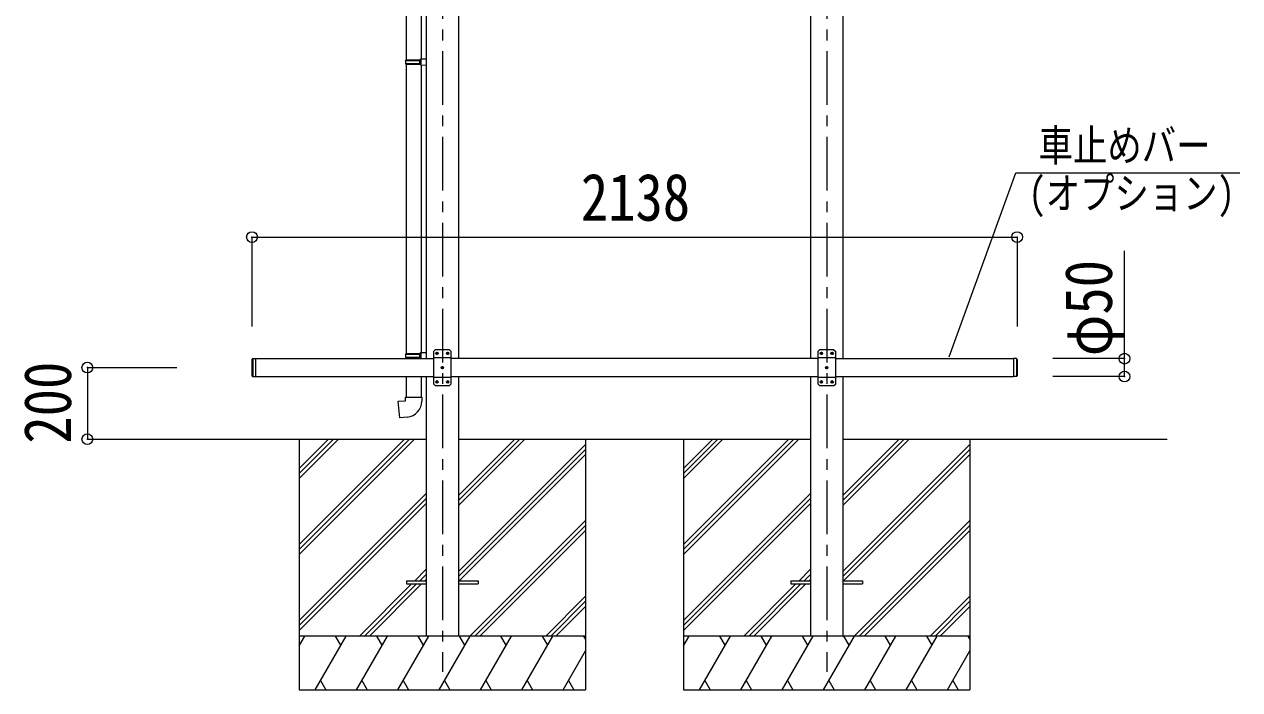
# Model space of a CAD drawing. Units: millimetres at full size, sheet at 1:30. Extents: x -8432 to 8432, y -5820 to 5820.
# Drawn here: x 409 to 3805, y -3462 to -1603 of the extents above; entities that cross this region are included whole.
import ezdxf
from ezdxf.enums import TextEntityAlignment as Align

# ---------------------------------------------------------------- set-up
doc = ezdxf.new("R2010")
doc.units = ezdxf.units.MM
doc.header["$LTSCALE"] = 30
doc.header["$PDMODE"] = 32
doc.header["$PDSIZE"] = 30
doc.linetypes.add('CHAIN1', pattern=[8, 5, -1, 1, -1])
for name, color, linetype, lineweight in [('0-0_0', 7, 'Continuous', 9), ('0-1_本体', 5, 'CHAIN1', 9), ('0-3_ELV2', 4, 'Continuous', 9), ('0-6_OTH_LINE', 6, 'Continuous', 9), ('0-7_SHAPE', 7, 'Continuous', 9), ('0-9_OUTLINE', 7, 'Continuous', 9)]:
    doc.layers.add(name, color=color, linetype=linetype, lineweight=lineweight)
doc.styles.add('ＭＳ ゴシック', font='')
doc.styles.get('ＭＳ ゴシック').set_extended_font_data('MS Gothic')

msp = doc.modelspace()

# ---------------------------------------------------------------- linework, layer by layer
at = {"layer": '0-0_0'}
for p, q in [((626.42, -2762.41), (1532.46, -2762.41)), ((1177.26, -2762.41), (1177.26, -3462.41)), ((1177.26, -3056.58), (1471.44, -2762.41)), ((1177.26, -3070.73), (1485.58, -2762.41)), ((1177.26, -3084.87), (1499.72, -2762.41)), ((1177.26, -2872.74), (1287.59, -2762.41)), ((1177.26, -2858.59), (1273.45, -2762.41)), ((1177.26, -2844.45), (1259.31, -2762.41)), ((1622.46, -2948.04), (1808.09, -2762.41)), ((1622.46, -2933.89), (1793.95, -2762.41)), ((1622.46, -2919.75), (1779.81, -2762.41)), ((1622.46, -2762.41), (2606.46, -2762.41)), ((1622.46, -3131.88), (1977.26, -2777.09)), ((1977.26, -2762.41), (1977.26, -3462.41)), ((2251.26, -2762.41), (2251.26, -3462.41)), ((2251.26, -3056.58), (2545.44, -2762.41)), ((2251.26, -3070.73), (2559.58, -2762.41)), ((2251.26, -3084.87), (2573.72, -2762.41)), ((2251.26, -2872.74), (2361.59, -2762.41)), ((2251.26, -2858.59), (2347.45, -2762.41)), ((2251.26, -2844.45), (2333.31, -2762.41)), ((2696.46, -2948.04), (2882.09, -2762.41)), ((2696.46, -2933.89), (2867.95, -2762.41)), ((2696.46, -2919.75), (2853.81, -2762.41)), ((2696.46, -2762.41), (3602.49, -2762.41)), ((2696.46, -3131.88), (3051.26, -2777.09)), ((3051.26, -2762.41), (3051.26, -3462.41)), ((1622.46, -3146.02), (1977.26, -2791.23)), ((1624.72, -3157.91), (1977.26, -2805.37)), ((2696.46, -3146.02), (3051.26, -2791.23)), ((2698.72, -3157.91), (3051.26, -2805.37)), ((1177.26, -3268.71), (1532.06, -2913.92)), ((2251.26, -3268.71), (2606.06, -2913.92)), ((1177.26, -3282.86), (1532.06, -2928.06)), ((1177.26, -3297), (1532.06, -2942.2)), ((2251.26, -3282.86), (2606.06, -2928.06)), ((2251.26, -3297), (2606.06, -2942.2)), ((1654.07, -3312.41), (1977.26, -2989.22)), ((1668.21, -3312.41), (1977.26, -3003.36)), ((1682.35, -3312.41), (1977.26, -3017.5)), ((2728.07, -3312.41), (3051.26, -2989.22)), ((2742.21, -3312.41), (3051.26, -3003.36)), ((2756.35, -3312.41), (3051.26, -3017.5)), ((1500.2, -3157.91), (1532.06, -3126.05)), ((1514.34, -3157.91), (1532.06, -3140.19)), ((1528.48, -3157.91), (1532.06, -3154.33)), ((2574.2, -3157.91), (2606.06, -3126.05)), ((2588.34, -3157.91), (2606.06, -3140.19)), ((2602.48, -3157.91), (2606.06, -3154.33)), ((1345.7, -3312.41), (1491.2, -3166.91)), ((1359.84, -3312.41), (1505.34, -3166.91)), ((1373.98, -3312.41), (1519.48, -3166.91)), ((2419.7, -3312.41), (2565.2, -3166.91)), ((2433.84, -3312.41), (2579.34, -3166.91)), ((2447.98, -3312.41), (2593.48, -3166.91)), ((1866.2, -3312.41), (1977.26, -3201.35)), ((1880.34, -3312.41), (1977.26, -3215.49)), ((2940.2, -3312.41), (3051.26, -3201.35)), ((2954.34, -3312.41), (3051.26, -3215.49)), ((1894.48, -3312.41), (1977.26, -3229.63)), ((2968.48, -3312.41), (3051.26, -3229.63)), ((1977.26, -3312.41), (1177.26, -3312.41)), ((1177.26, -3339.91), (1193.14, -3312.41)), ((1222, -3462.41), (1308.61, -3312.41)), ((1293.61, -3338.39), (1278.61, -3312.41)), ((1337.47, -3462.41), (1424.08, -3312.41)), ((1409.08, -3338.39), (1394.07, -3312.41)), ((1452.94, -3462.41), (1539.55, -3312.41)), ((1524.55, -3338.39), (1509.55, -3312.41)), ((1568.41, -3462.41), (1655.02, -3312.41)), ((1640.02, -3338.39), (1625.02, -3312.4)), ((1683.88, -3462.41), (1770.49, -3312.41)), ((1755.49, -3338.39), (1740.49, -3312.41)), ((1799.36, -3462.41), (1885.96, -3312.41)), ((1855.96, -3312.41), (1870.96, -3338.39)), ((1971.43, -3312.41), (1977.26, -3322.51)), ((3051.26, -3312.41), (2251.26, -3312.41)), ((2251.26, -3339.91), (2267.14, -3312.41)), ((2296, -3462.41), (2382.61, -3312.41)), ((2367.61, -3338.39), (2352.61, -3312.41)), ((2411.47, -3462.41), (2498.08, -3312.41)), ((2483.08, -3338.39), (2468.07, -3312.41)), ((2526.94, -3462.41), (2613.55, -3312.41)), ((2598.55, -3338.39), (2583.55, -3312.41)), ((2642.41, -3462.41), (2729.02, -3312.41)), ((2714.02, -3338.39), (2699.02, -3312.4)), ((2757.88, -3462.41), (2844.49, -3312.41)), ((2829.49, -3338.39), (2814.49, -3312.41)), ((2873.36, -3462.41), (2959.96, -3312.41)), ((2929.96, -3312.41), (2944.96, -3338.39)), ((3045.43, -3312.41), (3051.26, -3322.51)), ((1914.82, -3462.41), (1977.26, -3354.27)), ((2988.82, -3462.41), (3051.26, -3354.27)), ((1177.26, -3462.41), (1977.26, -3462.41)), ((1237, -3436.43), (1252, -3462.41)), ((1352.47, -3436.43), (1367.47, -3462.41)), ((1467.94, -3436.43), (1482.94, -3462.41)), ((1583.41, -3436.43), (1598.41, -3462.41)), ((1698.88, -3436.43), (1713.88, -3462.41)), ((1814.35, -3436.43), (1829.35, -3462.41)), ((1929.82, -3436.43), (1944.82, -3462.41)), ((2251.26, -3462.41), (3051.26, -3462.41)), ((2311, -3436.43), (2326, -3462.41)), ((2426.47, -3436.43), (2441.47, -3462.41)), ((2541.94, -3436.43), (2556.94, -3462.41)), ((2657.41, -3436.43), (2672.41, -3462.41)), ((2772.88, -3436.43), (2787.88, -3462.41)), ((2888.35, -3436.43), (2903.35, -3462.41)), ((3003.82, -3436.43), (3018.82, -3462.41))]:
    msp.add_line(p, q, dxfattribs=at)
at = {"layer": '0-1_本体'}
for p, q in [((1577.46, -238), (1577.46, -3412.41)), ((2651.46, -238), (2651.46, -3412.41))]:
    msp.add_line(p, q, dxfattribs=at)
at = {"layer": '0-3_ELV2'}
for p, q in [((1532.26, -633.41), (1532.26, -2537.41)), ((1622.66, -633.41), (1622.66, -2537.41)), ((2606.26, -633.41), (2606.26, -2537.41)), ((2696.66, -633.41), (2696.66, -2537.41)), ((1557.46, -2512.41), (1552.46, -2517.41)), ((1597.46, -2512.41), (1557.46, -2512.41)), ((1597.46, -2512.41), (1602.46, -2517.41)), ((2631.46, -2512.41), (2626.46, -2517.41)), ((2671.46, -2512.41), (2631.46, -2512.41)), ((2671.46, -2512.41), (2676.46, -2517.41)), ((1045.46, -2539.41), (1045.46, -2585.41)), ((1047.46, -2537.41), (1047.46, -2587.41)), ((1055.46, -2537.41), (1055.46, -2587.41)), ((1055.46, -2537.41), (1552.46, -2537.41)), ((1552.46, -2517.41), (1552.46, -2607.41)), ((1602.46, -2535.11), (1552.46, -2535.11)), ((1561.2, -2521.99), (1560.36, -2521.99)), ((1563.72, -2522.83), (1564.56, -2522.83)), ((1591.2, -2521.99), (1590.36, -2521.99)), ((1593.72, -2522.83), (1594.56, -2522.83)), ((1602.46, -2607.41), (1602.46, -2517.41)), ((2626.46, -2537.41), (1602.46, -2537.41)), ((2626.46, -2517.41), (2626.46, -2607.41)), ((2676.46, -2535.11), (2626.46, -2535.11)), ((2635.2, -2521.99), (2634.36, -2521.99)), ((2637.72, -2522.83), (2638.56, -2522.83)), ((2665.2, -2521.99), (2664.36, -2521.99)), ((2667.72, -2522.83), (2668.56, -2522.83)), ((2676.46, -2607.41), (2676.46, -2517.41)), ((2676.46, -2537.41), (3173.46, -2537.41)), ((3173.46, -2537.41), (3173.46, -2587.41)), ((3181.46, -2537.41), (3173.46, -2537.41)), ((3181.46, -2537.41), (3181.46, -2587.41)), ((3183.46, -2539.41), (3181.46, -2537.41)), ((3183.46, -2539.41), (3183.46, -2585.41)), ((1576.2, -2561.99), (1575.36, -2561.99)), ((1578.72, -2562.83), (1579.56, -2562.83)), ((2650.2, -2561.99), (2649.36, -2561.99)), ((2652.72, -2562.83), (2653.56, -2562.83)), ((1045.46, -2585.41), (1047.46, -2587.41)), ((1047.46, -2587.41), (1055.46, -2587.41)), ((1055.46, -2587.41), (1552.46, -2587.41)), ((1532.46, -2587.41), (1532.46, -3312.41)), ((1602.46, -2589.71), (1552.46, -2589.71)), ((1557.46, -2612.41), (1552.46, -2607.41)), ((1557.46, -2612.41), (1597.46, -2612.41)), ((1561.2, -2601.99), (1560.36, -2601.99)), ((1563.72, -2602.83), (1564.56, -2602.83)), ((1591.2, -2601.99), (1590.36, -2601.99)), ((1593.72, -2602.83), (1594.56, -2602.83)), ((1597.46, -2612.41), (1602.46, -2607.41)), ((1602.46, -2587.41), (2626.46, -2587.41)), ((1622.46, -2587.41), (1622.46, -3312.41)), ((2606.46, -2587.41), (2606.46, -3312.41)), ((2676.46, -2589.71), (2626.46, -2589.71)), ((2631.46, -2612.41), (2626.46, -2607.41)), ((2631.46, -2612.41), (2671.46, -2612.41)), ((2635.2, -2601.99), (2634.36, -2601.99)), ((2637.72, -2602.83), (2638.56, -2602.83)), ((2665.2, -2601.99), (2664.36, -2601.99)), ((2667.72, -2602.83), (2668.56, -2602.83)), ((2671.46, -2612.41), (2676.46, -2607.41)), ((2676.46, -2587.41), (3173.46, -2587.41)), ((2696.46, -2587.41), (2696.46, -3312.41)), ((3181.46, -2587.41), (3173.46, -2587.41)), ((3183.46, -2585.41), (3181.46, -2587.41)), ((1477.26, -3157.91), (1477.26, -3166.91)), ((1477.26, -3157.91), (1532.06, -3157.91)), ((1622.46, -3157.91), (1677.26, -3157.91)), ((1677.26, -3157.91), (1677.26, -3166.91)), ((2551.26, -3157.91), (2551.26, -3166.91)), ((2551.26, -3157.91), (2606.06, -3157.91)), ((2696.46, -3157.91), (2751.26, -3157.91)), ((2751.26, -3157.91), (2751.26, -3166.91)), ((1477.26, -3166.91), (1532.06, -3166.91)), ((1622.46, -3166.91), (1677.26, -3166.91)), ((2551.26, -3166.91), (2606.06, -3166.91)), ((2696.46, -3166.91), (2751.26, -3166.91))]:
    msp.add_line(p, q, dxfattribs=at)
for points in [[(1045.46, -2539.41), (1047.46, -2537.41), (1055.46, -2537.41)], [(1560.36, -2521.99), (1560.36, -2522.83), (1561.2, -2522.83)], [(1562.88, -2521.15), (1562.88, -2520.31), (1562.04, -2520.31), (1562.04, -2521.15)], [(1562.04, -2523.67), (1562.04, -2524.51), (1562.88, -2524.51), (1562.88, -2523.67)], [(1564.56, -2522.83), (1564.56, -2521.99), (1563.72, -2521.99)], [(1590.36, -2521.99), (1590.36, -2522.83), (1591.2, -2522.83)], [(1592.88, -2521.15), (1592.88, -2520.31), (1592.04, -2520.31), (1592.04, -2521.15)], [(1592.04, -2523.67), (1592.04, -2524.51), (1592.88, -2524.51), (1592.88, -2523.67)], [(1594.56, -2522.83), (1594.56, -2521.99), (1593.72, -2521.99)], [(2634.36, -2521.99), (2634.36, -2522.83), (2635.2, -2522.83)], [(2636.88, -2521.15), (2636.88, -2520.31), (2636.04, -2520.31), (2636.04, -2521.15)], [(2636.04, -2523.67), (2636.04, -2524.51), (2636.88, -2524.51), (2636.88, -2523.67)], [(2638.56, -2522.83), (2638.56, -2521.99), (2637.72, -2521.99)], [(2664.36, -2521.99), (2664.36, -2522.83), (2665.2, -2522.83)], [(2666.88, -2521.15), (2666.88, -2520.31), (2666.04, -2520.31), (2666.04, -2521.15)], [(2666.04, -2523.67), (2666.04, -2524.51), (2666.88, -2524.51), (2666.88, -2523.67)], [(2668.56, -2522.83), (2668.56, -2521.99), (2667.72, -2521.99)], [(1575.36, -2561.99), (1575.36, -2562.83), (1576.2, -2562.83)], [(1577.88, -2561.15), (1577.88, -2560.31), (1577.04, -2560.31), (1577.04, -2561.15)], [(1577.04, -2563.67), (1577.04, -2564.51), (1577.88, -2564.51), (1577.88, -2563.67)], [(1579.56, -2562.83), (1579.56, -2561.99), (1578.72, -2561.99)], [(2649.36, -2561.99), (2649.36, -2562.83), (2650.2, -2562.83)], [(2651.88, -2561.15), (2651.88, -2560.31), (2651.04, -2560.31), (2651.04, -2561.15)], [(2651.04, -2563.67), (2651.04, -2564.51), (2651.88, -2564.51), (2651.88, -2563.67)], [(2653.56, -2562.83), (2653.56, -2561.99), (2652.72, -2561.99)], [(1560.36, -2601.99), (1560.36, -2602.83), (1561.2, -2602.83)], [(1562.88, -2601.15), (1562.88, -2600.31), (1562.04, -2600.31), (1562.04, -2601.15)], [(1562.04, -2603.67), (1562.04, -2604.51), (1562.88, -2604.51), (1562.88, -2603.67)], [(1564.56, -2602.83), (1564.56, -2601.99), (1563.72, -2601.99)], [(1590.36, -2601.99), (1590.36, -2602.83), (1591.2, -2602.83)], [(1592.88, -2601.15), (1592.88, -2600.31), (1592.04, -2600.31), (1592.04, -2601.15)], [(1592.04, -2603.67), (1592.04, -2604.51), (1592.88, -2604.51), (1592.88, -2603.67)], [(1594.56, -2602.83), (1594.56, -2601.99), (1593.72, -2601.99)], [(2634.36, -2601.99), (2634.36, -2602.83), (2635.2, -2602.83)], [(2636.88, -2601.15), (2636.88, -2600.31), (2636.04, -2600.31), (2636.04, -2601.15)], [(2636.04, -2603.67), (2636.04, -2604.51), (2636.88, -2604.51), (2636.88, -2603.67)], [(2638.56, -2602.83), (2638.56, -2601.99), (2637.72, -2601.99)], [(2664.36, -2601.99), (2664.36, -2602.83), (2665.2, -2602.83)], [(2666.88, -2601.15), (2666.88, -2600.31), (2666.04, -2600.31), (2666.04, -2601.15)], [(2666.04, -2603.67), (2666.04, -2604.51), (2666.88, -2604.51), (2666.88, -2603.67)], [(2668.56, -2602.83), (2668.56, -2601.99), (2667.72, -2601.99)]]:
    msp.add_lwpolyline(points, dxfattribs=at)
for centre in [(1562.46, -2522.41), (1592.46, -2522.41), (2636.46, -2522.41), (2666.46, -2522.41), (1577.46, -2562.41), (2651.46, -2562.41), (1562.46, -2602.41), (1592.46, -2602.41), (2636.46, -2602.41), (2666.46, -2602.41)]:
    msp.add_circle(centre, 3.5, dxfattribs=at)
for centre, start, end in [((1561.2, -2521.15), 270, 0), ((1561.2, -2523.67), 0, 90), ((1563.72, -2521.15), 180, 270), ((1563.72, -2523.67), 90, 180), ((1591.2, -2521.15), 270, 0), ((1591.2, -2523.67), 0, 90), ((1593.72, -2521.15), 180, 270), ((1593.72, -2523.67), 90, 180), ((2635.2, -2521.15), 270, 0), ((2635.2, -2523.67), 0, 90), ((2637.72, -2521.15), 180, 270), ((2637.72, -2523.67), 90, 180), ((2665.2, -2521.15), 270, 0), ((2665.2, -2523.67), 0, 90), ((2667.72, -2521.15), 180, 270), ((2667.72, -2523.67), 90, 180), ((1576.2, -2561.15), 270, 0), ((1576.2, -2563.67), 0, 90), ((1578.72, -2561.15), 180, 270), ((1578.72, -2563.67), 90, 180), ((2650.2, -2561.15), 270, 0), ((2650.2, -2563.67), 0, 90), ((2652.72, -2561.15), 180, 270), ((2652.72, -2563.67), 90, 180), ((1561.2, -2601.15), 270, 0), ((1561.2, -2603.67), 0, 90), ((1563.72, -2601.15), 180, 270), ((1563.72, -2603.67), 90, 180), ((1591.2, -2601.15), 270, 0), ((1591.2, -2603.67), 0, 90), ((1593.72, -2601.15), 180, 270), ((1593.72, -2603.67), 90, 180), ((2635.2, -2601.15), 270, 0), ((2635.2, -2603.67), 0, 90), ((2637.72, -2601.15), 180, 270), ((2637.72, -2603.67), 90, 180), ((2665.2, -2601.15), 270, 0), ((2665.2, -2603.67), 0, 90), ((2667.72, -2601.15), 180, 270), ((2667.72, -2603.67), 90, 180)]:
    msp.add_arc(centre, 0.84, start, end, dxfattribs=at)
at = {"layer": '0-6_OTH_LINE'}
for p, q in [((1045.46, -2197.66), (1045.46, -2447.66)), ((1045.46, -2197.66), (3183.46, -2197.66)), ((3183.46, -2197.66), (3183.46, -2447.66)), ((3483.46, -2537.41), (3483.46, -2235.82)), ((3483.46, -2537.41), (3283.46, -2537.41)), ((3483.46, -2587.41), (3483.46, -2537.41)), ((585.46, -2562.41), (835.46, -2562.41)), ((585.46, -2562.41), (585.46, -2762.41)), ((3483.46, -2587.41), (3283.46, -2587.41)), ((585.46, -2762.41), (835.46, -2762.41))]:
    msp.add_line(p, q, dxfattribs=at)
for p in [(1045.46, -2197.66), (3183.46, -2197.66), (3483.46, -2537.41), (585.46, -2562.41), (3483.46, -2587.41), (585.46, -2762.41)]:
    msp.add_point(p, dxfattribs=at)
at = {"layer": '0-7_SHAPE', "color": 6}
msp.add_lwpolyline([(2993.17, -2532.35), (3179.81, -2018.02), (3805.4, -2018.02)], dxfattribs=at)
at = {"layer": '0-9_OUTLINE'}
for p, q in [((1476.26, -938.47), (1476.26, -1702.35)), ((1518.26, -941.03), (1518.26, -1699.79)), ((1474.26, -1704.35), (1475.26, -1702.35)), ((1474.26, -1704.35), (1518.26, -1704.35)), ((1474.26, -1704.35), (1474.26, -1712.35)), ((1474.26, -1712.35), (1518.26, -1712.35)), ((1474.26, -1712.35), (1475.26, -1714.35)), ((1475.26, -1702.35), (1518.26, -1702.35)), ((1475.26, -1714.35), (1518.26, -1714.35)), ((1476.26, -1714.35), (1476.26, -2522.85)), ((1513.78, -1704.35), (1513.35, -1702.35)), ((1516.26, -1699.85), (1532.26, -1699.38)), ((1516.26, -1701.85), (1516.26, -1699.85)), ((1516.26, -1701.85), (1518.26, -1701.85)), ((1516.26, -1716.85), (1516.26, -1714.85)), ((1516.26, -1716.85), (1532.26, -1717.32)), ((1518.26, -1716.91), (1518.26, -2520.29)), ((1532.26, -1699.38), (1532.26, -1717.32)), ((1474.26, -2524.85), (1475.26, -2522.85)), ((1474.26, -2524.85), (1518.26, -2524.85)), ((1474.26, -2524.85), (1474.26, -2532.85)), ((1474.26, -2532.85), (1518.26, -2532.85)), ((1474.26, -2532.85), (1475.26, -2534.85)), ((1475.26, -2522.85), (1518.26, -2522.85)), ((1475.26, -2534.85), (1518.26, -2534.85)), ((1476.26, -2534.85), (1476.26, -2537.41)), ((1513.78, -2524.85), (1513.35, -2522.85)), ((1516.26, -2520.35), (1532.26, -2519.88)), ((1516.26, -2522.35), (1516.26, -2520.35)), ((1516.26, -2522.35), (1518.26, -2522.35)), ((1516.26, -2537.35), (1516.26, -2535.35)), ((1516.26, -2537.35), (1518.26, -2537.41)), ((1532.26, -2519.88), (1532.26, -2537.41)), ((1476.26, -2587.41), (1476.26, -2644.85)), ((1518.26, -2587.41), (1518.26, -2644.85)), ((1474.26, -2644.85), (1520.26, -2644.85)), ((1474.26, -2654.85), (1474.26, -2644.85)), ((1520.26, -2644.85), (1520.26, -2655.77))]:
    msp.add_line(p, q, dxfattribs=at)
for points in [[(1513.78, -1704.35), (1513.78, -1712.35), (1513.35, -1714.35)], [(1516.26, -1714.85), (1518.26, -1714.85), (1518.26, -1701.85)], [(1513.78, -2524.85), (1513.78, -2532.85), (1513.35, -2534.85)], [(1516.26, -2535.35), (1518.26, -2535.35), (1518.26, -2522.35)], [(1479.18, -2700.59), (1458.34, -2702.42), (1454.33, -2656.59), (1474.26, -2654.85)]]:
    msp.add_lwpolyline(points, dxfattribs=at)
msp.add_arc((1475.26, -2655.77), 45, 275, 0, dxfattribs=at)

# ---------------------------------------------------------------- texts
at = {"layer": '0-6_OTH_LINE', "color": 7, "style": 'ＭＳ ゴシック', "width": 0.85}
msp.add_text('2138', height=132, dxfattribs=at).set_placement((1964.46, -2191.66), align=Align.BOTTOM_LEFT)
for s, p in [('φ50', (3488.12, -2530.47)), ('200', (579.46, -2774.91))]:
    msp.add_text(s, height=132, rotation=90, dxfattribs=at).set_placement(p, align=Align.BOTTOM_LEFT)
at = {"layer": '0-7_SHAPE', "style": 'ＭＳ ゴシック', "width": 0.8}
for s, p in [('車止めバー', (3243.66, -2012.01)), ('(オプション)', (3215.57, -2145.21))]:
    msp.add_text(s, height=87.98, dxfattribs=at).set_placement(p, align=Align.BOTTOM_LEFT)

doc.saveas('drawing.dxf')
